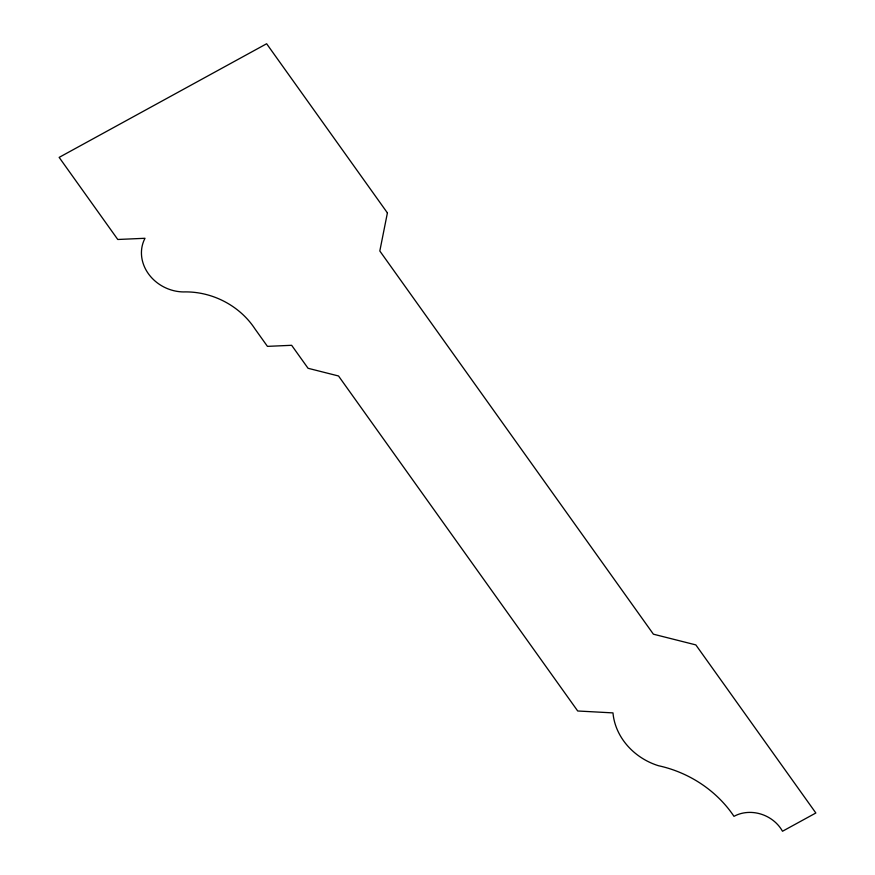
<?xml version="1.0" encoding="UTF-8"?>
<svg xmlns="http://www.w3.org/2000/svg" width="875" height="875" viewBox="0 0 875 875"><rect width="100%" height="100%" fill="white"/><g stroke="black" fill="none" stroke-linecap="round" stroke-linejoin="round"><path stroke-width="1.31" d="M387.406 212.898L379.816 250.994L653.406 634.189L695.833 644.897L815.85 812.995L782.502 831.25A34.016 29.903 24.1 0 0 733.983 816.342A110.119 96.775 24.1 0 0 658.405 765.702A61.097 53.692 24.1 0 1 612.981 712.895L577.708 710.992L338.516 375.977L308.066 368.288L291.648 345.297L267.444 346.369L254.931 328.847A75.009 65.92 24.1 0 0 183.312 291.933A39.627 34.825 24.1 0 1 145.009 238.284L117.775 239.488L59.15 157.38L266.634 43.75L387.406 212.898"/></g></svg>
